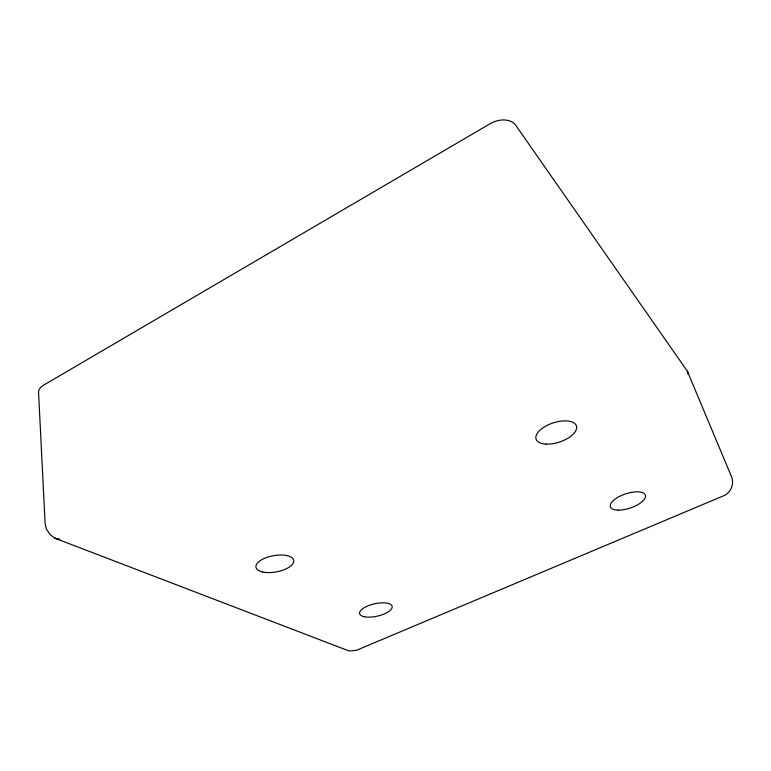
<?xml version="1.0" encoding="UTF-8"?>
<svg xmlns="http://www.w3.org/2000/svg" width="771" height="771" viewBox="0 0 771 771"><rect width="100%" height="100%" fill="white"/><g stroke="black" fill="none" stroke-linecap="round" stroke-linejoin="round"><path stroke-width="1.16" d="M687.346 371.198L515.751 125.287A19.94 13.945 -24.3 0 0 490.077 123.736L43.533 385.201A17.434 9.647 -1.8 0 0 38.55 392.227L45.113 523.528L46.395 529.099L50.26 534.775L55.175 538.312L349.167 651.013L356.462 650.29L723.921 495.657C731.053 492.544 734.59 483.639 731.448 476.545L687.346 371.198A14.071 6.66 -21.7 0 1 687.867 373.79M59.656 539.507L55.175 538.312L59.656 539.507M545.935 444.096A21.231 10.081 -18.1 0 0 576.669 427.51A21.231 10.081 -18.1 0 0 546.147 425.891A21.231 10.081 -18.1 0 0 545.935 444.096M262.718 571.995A19.217 8.221 -10.3 0 0 293.539 562.473A19.217 8.221 -10.3 0 0 268.289 556.961A19.217 8.221 -10.3 0 0 262.718 571.995M618.149 510.132A18.427 7.459 -18.4 0 0 645.5 496.63A18.427 7.459 -18.4 0 0 620.048 496.138A18.427 7.459 -18.4 0 0 618.149 510.132M364.49 616.781A16.663 6.332 -12.6 0 0 391.697 608.56A16.663 6.332 -12.6 0 0 371.439 604.609A16.663 6.332 -12.6 0 0 364.49 616.781"/></g></svg>
